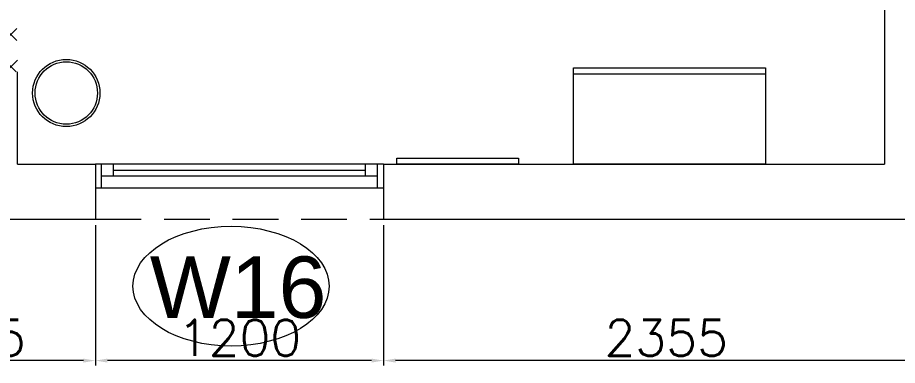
# Model space of a CAD drawing. Header units: millimetres. Extents: x -2143172 to 5255, y -610845 to 279739.
# Drawn here: x -1161523 to -1157859, y -595826 to -594378 of the extents above; entities that cross this region are included whole.
import ezdxf

# ---------------------------------------------------------------- set-up
doc = ezdxf.new("R2010")
doc.units = ezdxf.units.MM
doc.header["$LTSCALE"] = 30
doc.linetypes.add('HIDDEN', pattern=[9.525, 6.35, -3.175])
doc.linetypes.add('HIDDEN2', pattern=[0.1875, 0.125, -0.0625])
doc.layers.get('0').update_dxf_attribs({"lineweight": 5})
doc.layers.get('Defpoints').update_dxf_attribs({"lineweight": 5})
for name, color, linetype, lineweight in [('Al Window tag', 5, 'Continuous', 5), ('Aluminum', 7, 'Continuous', 5), ('dims.', 152, 'Continuous', 5), ('Hatch', 252, 'Continuous', 5), ('LOADING', 163, 'Continuous', 5), ('Proj', 7, 'HIDDEN2', 5), ('Structure', 20, 'Continuous', 5), ('Walls', 32, 'Continuous', 5)]:
    doc.layers.add(name, color=color, linetype=linetype, lineweight=lineweight)
doc.styles.add('SIMPLEX', font='SIMPLEX.shx', dxfattribs={"height": 150})
doc.styles.add('TTLB-A0-JeddahDP$0$swis721', font='swiss.ttf')
doc.dimstyles.new('Buk', dxfattribs={"dimtxt": 150, "dimasz": 50, "dimexe": 20, "dimexo": 25, "dimgap": 20, "dimtad": 1, "dimdec": 0, "dimrnd": 5, "dimdsep": 46, "dimtxsty": 'SIMPLEX', "dimcen": 0, "dimdle": 20, "dimclrd": 256, "dimclre": 256, "dimclrt": 256, "dimadec": 0, "dimazin": 0, "dimtfac": 0.0075, "dimtdec": 0, "dimtmove": 1, "dimatfit": 2, "dimldrblk": 'ARCHTICK', "dimfxl": 1, "dimtolj": 1, "dimtzin": 0, "dimlwd": -1, "dimlwe": -1, "dimarcsym": 0})

# ---------------------------------------------------------------- blocks, each defined once
blk = doc.blocks.new('*D804')
at = {"layer": 'Defpoints', "color": 0, "transparency": 16777216}
for p in [(-1159999, -595218.1), (-1157644, -595218.3), (-1159999, -595806.4)]:
    blk.add_point(p, dxfattribs=at)
at = {"layer": 'dims.', "linetype": 'Continuous', "transparency": 16777216}
for p, q in [((-1159999, -595243.1), (-1159999, -595826.4)), ((-1157644, -595243.3), (-1157644, -595826.4))]:
    blk.add_line(p, q, dxfattribs=at)
at = {"layer": 'dims.', "transparency": 16777216}
blk.add_line((-1157694, -595806.4), (-1159949, -595806.4), dxfattribs=at)
for points in [[(-1159949, -595798.1), (-1159949, -595814.7), (-1159999, -595806.4)], [(-1157694, -595798.1), (-1157694, -595814.7), (-1157644, -595806.4)]]:
    blk.add_solid(points, dxfattribs=at)
at = {"layer": 'dims.', "transparency": 16777216, "insert": (-1158821.5, -595711.4), "char_height": 150, "attachment_point": 5, "style": 'SIMPLEX'}
blk.add_mtext('\\A1;2355', dxfattribs=at)
blk = doc.blocks.new('_ArchTick')
at = {"color": 0, "linetype": 'ByBlock', "const_width": 0.15}
blk.add_lwpolyline([(-0.5, -0.5), (0.5, 0.5)], dxfattribs=at)
blk = doc.blocks.new('*D805')
at = {"layer": 'Defpoints', "color": 0, "transparency": 16777216}
for p in [(-1161199, -595218.1), (-1159999, -595218.1), (-1161199, -595806.4)]:
    blk.add_point(p, dxfattribs=at)
at = {"layer": 'dims.', "linetype": 'Continuous', "transparency": 16777216}
for p, q in [((-1161199, -595243.1), (-1161199, -595826.4)), ((-1159999, -595243.1), (-1159999, -595826.4))]:
    blk.add_line(p, q, dxfattribs=at)
at = {"layer": 'dims.', "transparency": 16777216}
blk.add_line((-1160049, -595806.4), (-1161149, -595806.4), dxfattribs=at)
for points in [[(-1161149, -595798.1), (-1161149, -595814.7), (-1161199, -595806.4)], [(-1160049, -595798.1), (-1160049, -595814.7), (-1159999, -595806.4)]]:
    blk.add_solid(points, dxfattribs=at)
at = {"layer": 'dims.', "transparency": 16777216, "insert": (-1160599, -595711.4), "char_height": 150, "attachment_point": 5, "style": 'SIMPLEX'}
blk.add_mtext('\\A1;1200', dxfattribs=at)
blk = doc.blocks.new('*D806')
at = {"layer": 'Defpoints', "color": 0, "transparency": 16777216}
for p in [(-1162164.2, -595218.1), (-1161199, -595218.1), (-1162164.2, -595806.4)]:
    blk.add_point(p, dxfattribs=at)
at = {"layer": 'dims.', "linetype": 'Continuous', "transparency": 16777216}
for p, q in [((-1162164.2, -595243.1), (-1162164.2, -595826.4)), ((-1161199, -595243.1), (-1161199, -595826.4))]:
    blk.add_line(p, q, dxfattribs=at)
at = {"layer": 'dims.', "transparency": 16777216}
blk.add_line((-1161249, -595806.4), (-1162114.2, -595806.4), dxfattribs=at)
for points in [[(-1162114.2, -595798.1), (-1162114.2, -595814.7), (-1162164.2, -595806.4)], [(-1161249, -595798.1), (-1161249, -595814.7), (-1161199, -595806.4)]]:
    blk.add_solid(points, dxfattribs=at)
at = {"layer": 'dims.', "transparency": 16777216, "insert": (-1161681.6, -595711.4), "char_height": 150, "attachment_point": 5, "style": 'SIMPLEX'}
blk.add_mtext('\\A1;965', dxfattribs=at)
blk = doc.blocks.new('A$C47696aed')
at = {"layer": 'Hatch'}
h = blk.add_hatch(dxfattribs=at)
h.set_pattern_fill('ANSI37', color=256, scale=30)
h.paths.add_polyline_path([(50952.7, 21917.9), (50348.7, 21909.7), (50352.6, 21621.3), (50956.6, 21629.5)])
h.paths.add_polyline_path([(43791.9, 21910.1), (43208.4, 21904.7), (43188.5, 21613.3), (43772, 21618.7)])
h.paths.add_polyline_path([(29414.9, 21902.8), (28815.8, 21898.7), (28810.1, 21605.6), (29409.2, 21609.7)])
h.paths.add_polyline_path([(36600.2, 21904.9), (35999, 21897.4), (35990.7, 21611.8), (36591.9, 21619.3)])
h.paths.add_polyline_path([(22195.7, 21912), (21589.3, 21890.2), (21603.8, 21597.6), (22210.2, 21619.5)])
h.paths.add_polyline_path([(15459.1, 21901.7), (14237.2, 21925.6), (14230.7, 21629.5), (15452.7, 21605.5)])
h.paths.add_polyline_path([(15473.2, 14701.6), (14258.2, 14685.8), (14244.7, 14393.4), (15459.7, 14409.1)])
h.paths.add_polyline_path([(15447.1, 7508.4), (14244, 7492.4), (14238.3, 7199.4), (15441.4, 7215.3)])
h.paths.add_polyline_path([(15465.6, 309.7), (14269, 298.3), (14271.8, 3.8), (15468.5, 15.2)])
h.paths.add_polyline_path([(7830.6, 311.8), (7227.1, 308.1), (7237.7, 22.6), (7841.3, 26.3)])
h.paths.add_polyline_path([(7815.2, 7509.8), (7218.4, 7511.4), (7218.2, 7210.2), (7815.1, 7208.6)])
h.paths.add_polyline_path([(7825.1, 14699.4), (7205.8, 14700.6), (7195.2, 14397.6), (7814.5, 14396.4)])
h.paths.add_polyline_path([(7801.7, 21878.7), (7201.1, 21893.2), (7197.5, 21603.6), (7798.1, 21589.1)])
h.paths.add_polyline_path([(602.6, 21876.9), (0, 21899.6), (1.9, 21611.2), (604.5, 21588.5)])
h.paths.add_polyline_path([(610.4, 7498.6), (8.3, 7491.6), (11.7, 7200), (613.7, 7206.9)])
h.paths.add_polyline_path([(627.9, 303.9), (29.5, 302.9), (34.3, 2.3), (632.7, 3.3)])
h.paths.add_polyline_path([(22214.6, 317.2), (21608.9, 304.3), (21614.6, 3.1), (22220.3, 16)])
h.paths.add_polyline_path([(22208.1, 7509.7), (21613.7, 7492.1), (21615.8, 7195.5), (22210.2, 7213.1)])
h.paths.add_polyline_path([(22199.3, 14717.7), (21600.4, 14710), (21604.4, 14409.9), (22203.4, 14417.6)])
h.paths.add_polyline_path([(29399.7, 14702.4), (28797.7, 14707.1), (28802, 14415), (29403.9, 14410.3)])
h.paths.add_polyline_path([(29403.4, 7519.8), (28799.6, 7502.2), (28813, 7202.1), (29413.1, 7223.2)])
h.paths.add_polyline_path([(29419.5, 303.8), (28815.7, 310.4), (28813.3, 24.7), (29417.2, 18.1)])
h.paths.add_polyline_path([(36618, 314.2), (36020.7, 299.7), (36029.7, 0), (36627, 14.6)])
h.paths.add_polyline_path([(36610.7, 7502.6), (36009.5, 7504.5), (36010.6, 7207.3), (36611.9, 7205.4)])
h.paths.add_polyline_path([(36574.3, 14706.4), (35993.4, 14711.1), (36013.1, 14421.3), (36594, 14416.6)])
h.paths.add_polyline_path([(43777.6, 14705.7), (43180, 14719.4), (43182, 14427.5), (43779.6, 14413.8)])
h.paths.add_polyline_path([(43778.6, 7507.1), (43210.2, 7499.5), (43212, 7205.4), (43780.5, 7213)])
h.paths.add_polyline_path([(43815.7, 310), (43210.4, 307.3), (43211.8, 2.8), (43817, 5.4)])
h.paths.add_polyline_path([(50989.9, 309.5), (50401.9, 325.5), (50388.7, 18.3), (50976.7, 2.3)])
h.paths.add_polyline_path([(50974.1, 7508.9), (50370.9, 7510), (50368.9, 7213.4), (50972.2, 7212.3)])
blk = doc.blocks.new('A$C3BB820D7')
at = {"layer": 'Al Window tag'}
blk.add_ellipse((0, 0), major_axis=(408.6, 0), ratio=0.610025, dxfattribs=at)
at = {"layer": 'Al Window tag', "insert": (-338.2, 123.8, 0), "char_height": 256, "attachment_point": 1, "style": 'TTLB-A0-JeddahDP$0$swis721'}
blk.add_mtext_dynamic_manual_height_columns('W16', width=1569.457, gutter_width=9406.5, heights=[480.3], dxfattribs=at)
blk = doc.blocks.new('WM00001-P')
blk.add_circle((0, 0), 0.14)
at = {"color": 8}
blk.add_circle((0, 0), 0.13, dxfattribs=at)

msp = doc.modelspace()

# ---------------------------------------------------------------- linework, layer by layer
at = {"layer": 'Aluminum'}
for p, q in [((-1159999, -594988.1, 0.1), (-1161199, -594988.1, 0.1)), ((-1161174, -595088.1, 0.1), (-1161174, -594988.1, 0.1)), ((-1161124, -595038.1, 0.1), (-1161124, -594988.1, 0.1)), ((-1161124, -595013.1, 0.1), (-1160074, -595013.1, 0.1)), ((-1160074, -595038.1, 0.1), (-1160074, -594988.1, 0.1)), ((-1160024, -595088.1, 0.1), (-1160024, -594988.1, 0.1)), ((-1160024, -595038.1, 0.1), (-1161174, -595038.1, 0.1)), ((-1159999, -595088.1, 0.1), (-1161199, -595088.1, 0.1))]:
    msp.add_line(p, q, dxfattribs=at)
at = {"layer": 'LOADING'}
for p, q in [((-1159208.2, -594588.1, 0.1), (-1158408.2, -594588.1, 0.1)), ((-1159208.2, -594988.1, 0.1), (-1159208.2, -594588.1, 0.1)), ((-1159208.2, -594613.1, 0.1), (-1158408.2, -594613.1, 0.1)), ((-1158408.2, -594588.1, 0.1), (-1158408.2, -594988.1, 0.1)), ((-1158408.2, -594988.1, 0.1), (-1159208.2, -594988.1, 0.1))]:
    msp.add_line(p, q, dxfattribs=at)
at = {"layer": 'LOADING', "elevation": 0.1}
msp.add_lwpolyline([(-1159437.1, -594963.1), (-1159437.1, -594988.1), (-1159943.1, -594988.1), (-1159943.1, -594963.1), (-1159437.1, -594963.1)], dxfattribs=at)
at = {"layer": 'Proj', "linetype": 'HIDDEN'}
msp.add_line((-1161199, -595218.1, 0.1), (-1159999, -595218.1, 0.1), dxfattribs=at)
at = {"layer": 'Walls'}
for p, q in [((-1157912.5, -591578.1, 0.1), (-1157912.5, -594988.1, 0.1)), ((-1161523.1, -594988.1, 0.1), (-1161523.1, -594604.4, 0.1)), ((-1161523.1, -594988.1, 0.1), (-1161199, -594988.1, 0.1)), ((-1161199, -594988.1, 0.1), (-1161199, -595218.1, 0.1)), ((-1159999, -594988.1, 0.1), (-1157912.5, -594988.1, 0.1)), ((-1159999, -594988.1, 0.1), (-1159999, -595218.1, 0.1)), ((-1162164.2, -595218.1, 0.1), (-1161199, -595218.1, 0.1)), ((-1159999, -595218.1, 0.1), (-1156128.7, -595218.1, 0.1))]:
    msp.add_line(p, q, dxfattribs=at)

# ---------------------------------------------------------------- block references
at = {"layer": 'Al Window tag'}
msp.add_blockref('A$C3BB820D7', (-1160634.1, -595496.5, 0.3), dxfattribs=at)
at = {"layer": 'LOADING', "extrusion": (2.24019e-05, 2.25781e-18, -1), "xscale": -1000, "yscale": 1000, "zscale": 1000}
msp.add_blockref('WM00001-P', (1161320.4, -594692.3, -26.1), dxfattribs=at)
at = {"layer": 'Structure', "color": 3}
msp.add_blockref('A$C47696aed', (-1183743.4, -594620.4, 0.1), dxfattribs=at)

# ---------------------------------------------------------------- dimensions: what is measured, and where the dimension line sits
at = {"layer": 'dims.'}
for base, p1, p2, picture, middle in [((-1162164.2, -595806.4, 0.1), (-1161199, -595218.1, 0.1), (-1162164.2, -595218.1, 0.1), '*D806', (-1161681.6, -595711.4, 0.1)), ((-1161199, -595806.4, 0.1), (-1159999, -595218.1, 0.1), (-1161199, -595218.1, 0.1), '*D805', (-1160599, -595711.4, 0.1)), ((-1159999, -595806.4, 0.1), (-1157644, -595218.3, 0.1), (-1159999, -595218.1, 0.1), '*D804', (-1158821.5, -595711.4, 0.1))]:
    dim = msp.add_linear_dim(base=base, p1=p1, p2=p2, dimstyle='Buk', dxfattribs=at)
    dim.commit()
    dim.dimension.update_dxf_attribs({"geometry": picture, "text_midpoint": middle})

doc.saveas('drawing.dxf')
